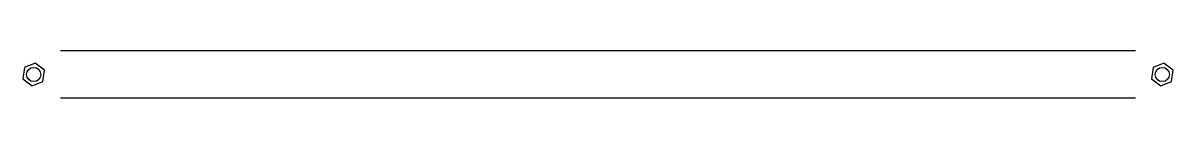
# Model space of a CAD drawing. Header units: millimetres. Extents: x 3678 to 4406, y 463 to 493.
import ezdxf

# ---------------------------------------------------------------- set-up
doc = ezdxf.new("R2010")
doc.units = ezdxf.units.MM
doc.linetypes.add('LIN0', pattern=[0])
doc.layers.add('MONTANTE', color=170, linetype='LIN0', lineweight=25)

# ---------------------------------------------------------------- blocks, each defined once
blk = doc.blocks.new('DI_TRAVESSA_H')
at = {"layer": 'MONTANTE'}
for p, q in [((697.5, 15), (17, 15)), ((697.5, -15), (17, -15))]:
    blk.add_line(p, q, dxfattribs=at)
for points in [[(0.97, 7.27), (-5.81, 4.48), (-6.78, -2.79), (-0.97, -7.27), (5.81, -4.48), (6.78, 2.79), (0.97, 7.27)], [(715.47, 7.27), (708.69, 4.48), (707.71, -2.79), (713.52, -7.27), (720.3, -4.48), (721.28, 2.79), (715.47, 7.27)]]:
    blk.add_lwpolyline(points, dxfattribs=at)
for centre in [(0, 0), (714.5, 0)]:
    blk.add_circle(centre, 4.5, dxfattribs=at)

msp = doc.modelspace()

# ---------------------------------------------------------------- block references
msp.add_blockref('DI_TRAVESSA_H', (3684.72, 478.16))

doc.saveas('drawing.dxf')
